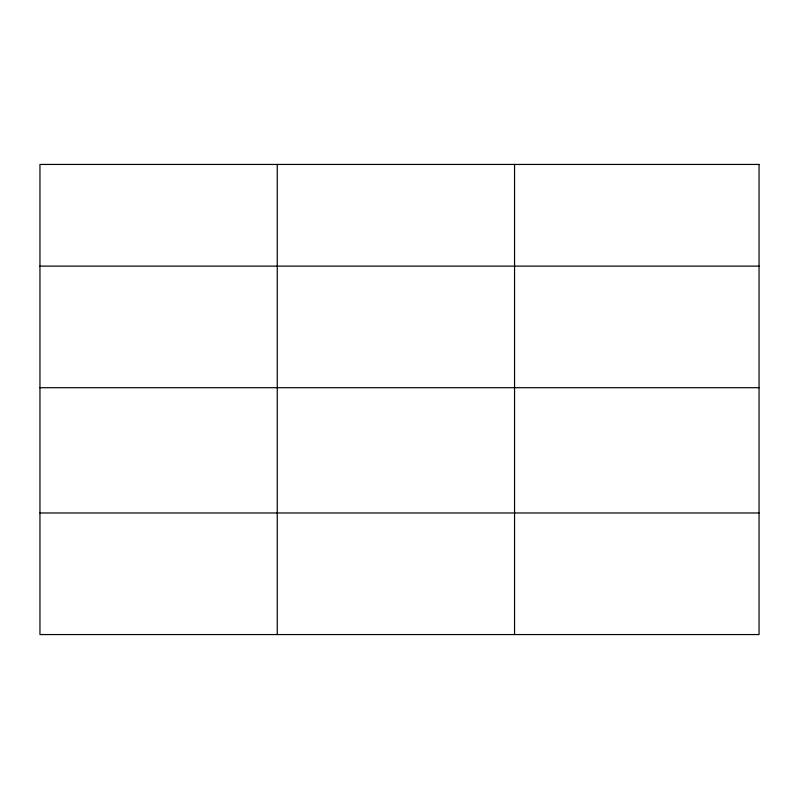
<?xml version="1.0" encoding="UTF-8"?>
<svg xmlns="http://www.w3.org/2000/svg" width="799" height="799" viewBox="0 0 799 799"><rect width="100%" height="100%" fill="white"/><g stroke="black" fill="none" stroke-linecap="round" stroke-linejoin="round"><path stroke-width="1.2" d="M39.95 266.127L759.05 266.127M39.95 387.705L759.05 387.705M39.95 512.978L759.05 512.978M514.556 164.444L514.556 634.556M277.253 164.444L277.253 634.556M759.05 164.444L39.95 164.444L39.95 634.556L759.05 634.556L759.05 164.444"/></g></svg>
